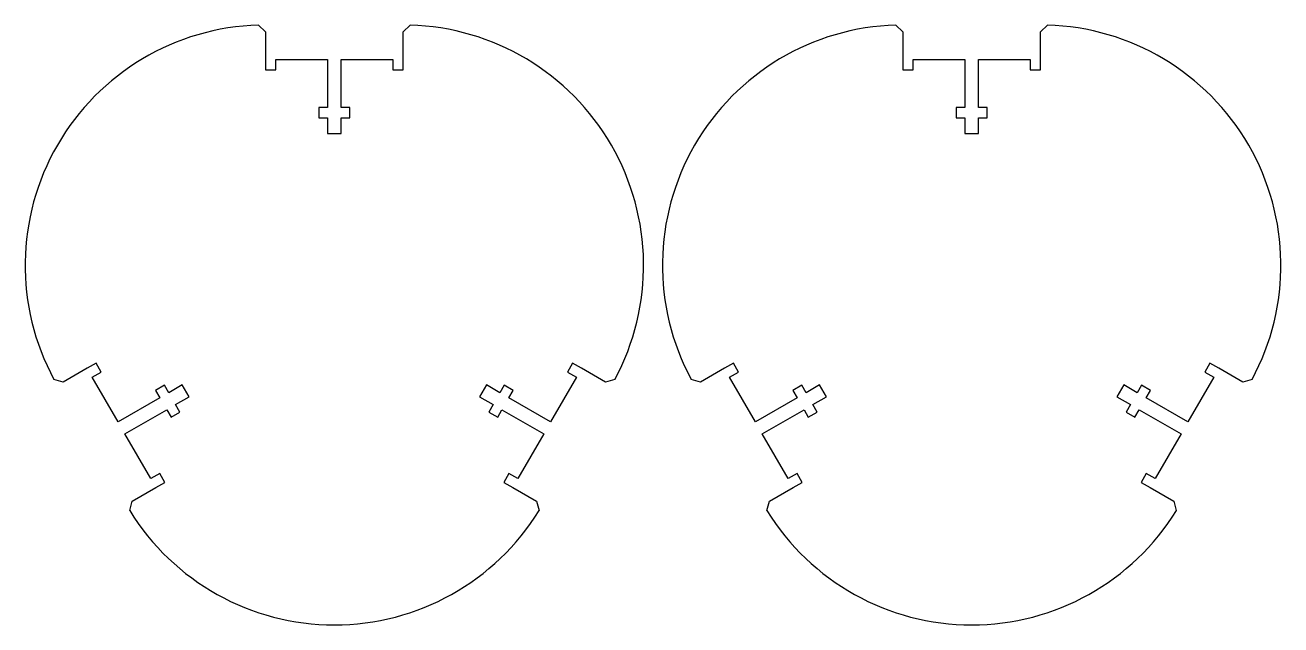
# Model space of a CAD drawing. Extents: x -521 to -156, y -762 to -588.
import ezdxf

# ---------------------------------------------------------------- set-up
doc = ezdxf.new("R2010")
doc.units = 0
doc.header["$MEASUREMENT"] = 0
doc.layers.add('ROUNDED$BENDING_PATTERN', color=18, linetype='CONTINUOUS')

msp = doc.modelspace()

# ---------------------------------------------------------------- linework, layer by layer
at = {"layer": 'ROUNDED$BENDING_PATTERN'}
for p, q in [((-453.02, -587.55), (-451.02, -589.52)), ((-451.02, -589.52), (-451.02, -597.52)), ((-411.02, -589.52), (-409.02, -587.55)), ((-411.02, -597.52), (-411.02, -589.52)), ((-267.83, -587.55), (-265.83, -589.52)), ((-265.83, -589.52), (-265.83, -597.52)), ((-225.83, -589.52), (-223.83, -587.55)), ((-225.83, -597.52), (-225.83, -589.52)), ((-451.02, -597.52), (-451.02, -600.52)), ((-448.02, -600.52), (-448.02, -597.52)), ((-448.02, -597.52), (-433.02, -597.52)), ((-429.02, -597.52), (-414.02, -597.52)), ((-414.02, -597.52), (-414.02, -600.52)), ((-411.02, -600.52), (-411.02, -597.52)), ((-265.83, -597.52), (-265.83, -600.52)), ((-262.83, -600.52), (-262.83, -597.52)), ((-262.83, -597.52), (-247.83, -597.52)), ((-243.83, -597.52), (-228.83, -597.52)), ((-228.83, -597.52), (-228.83, -600.52)), ((-225.83, -600.52), (-225.83, -597.52)), ((-451.02, -600.52), (-448.02, -600.52)), ((-414.02, -600.52), (-411.02, -600.52)), ((-265.83, -600.52), (-262.83, -600.52)), ((-228.83, -600.52), (-225.83, -600.52)), ((-500.27, -685.81), (-502.86, -687.31)), ((-498.77, -688.41), (-500.27, -685.81)), ((-361.78, -685.81), (-363.28, -688.41)), ((-359.18, -687.31), (-361.78, -685.81)), ((-315.08, -685.81), (-317.67, -687.31)), ((-313.58, -688.41), (-315.08, -685.81)), ((-176.59, -685.81), (-178.09, -688.41)), ((-173.99, -687.31), (-176.59, -685.81)), ((-502.86, -687.31), (-509.79, -691.31)), ((-501.36, -689.91), (-498.77, -688.41)), ((-363.28, -688.41), (-360.68, -689.91)), ((-352.26, -691.31), (-359.18, -687.31)), ((-317.67, -687.31), (-324.6, -691.31)), ((-316.17, -689.91), (-313.58, -688.41)), ((-178.09, -688.41), (-175.49, -689.91)), ((-167.07, -691.31), (-173.99, -687.31)), ((-509.79, -691.31), (-512.5, -690.57)), ((-493.86, -702.9), (-501.36, -689.91)), ((-360.68, -689.91), (-368.18, -702.9)), ((-349.55, -690.57), (-352.26, -691.31)), ((-324.6, -691.31), (-327.31, -690.57)), ((-308.67, -702.9), (-316.17, -689.91)), ((-175.49, -689.91), (-182.99, -702.9)), ((-164.36, -690.57), (-167.07, -691.31)), ((-484.36, -719.36), (-491.86, -706.37)), ((-370.18, -706.37), (-377.68, -719.36)), ((-299.17, -719.36), (-306.67, -706.37)), ((-184.99, -706.37), (-192.49, -719.36)), ((-481.77, -717.86), (-484.36, -719.36)), ((-480.27, -720.45), (-481.77, -717.86)), ((-380.28, -717.86), (-381.78, -720.45)), ((-377.68, -719.36), (-380.28, -717.86)), ((-296.58, -717.86), (-299.17, -719.36)), ((-295.08, -720.45), (-296.58, -717.86)), ((-195.09, -717.86), (-196.59, -720.45)), ((-192.49, -719.36), (-195.09, -717.86)), ((-489.79, -725.95), (-482.86, -721.95)), ((-482.86, -721.95), (-480.27, -720.45)), ((-381.78, -720.45), (-379.18, -721.95)), ((-379.18, -721.95), (-372.26, -725.95)), ((-304.6, -725.95), (-297.67, -721.95)), ((-297.67, -721.95), (-295.08, -720.45)), ((-196.59, -720.45), (-193.99, -721.95)), ((-193.99, -721.95), (-187.07, -725.95)), ((-490.5, -728.67), (-489.79, -725.95)), ((-372.26, -725.95), (-371.55, -728.67)), ((-305.31, -728.67), (-304.6, -725.95)), ((-187.07, -725.95), (-186.36, -728.67))]:
    msp.add_line(p, q, dxfattribs=at)
for points in [[(-433.02, -597.52), (-433.02, -611.52), (-435.52, -611.52), (-435.52, -614.52), (-433.02, -614.52), (-433.02, -619.02), (-429.02, -619.02), (-429.02, -614.52), (-426.52, -614.52), (-426.52, -611.52), (-429.02, -611.52), (-429.02, -597.52)], [(-247.83, -597.52), (-247.83, -611.52), (-250.33, -611.52), (-250.33, -614.52), (-247.83, -614.52), (-247.83, -619.02), (-243.83, -619.02), (-243.83, -614.52), (-241.33, -614.52), (-241.33, -611.52), (-243.83, -611.52), (-243.83, -597.52)], [(-491.86, -706.37), (-479.74, -699.37), (-478.49, -701.53), (-475.89, -700.03), (-477.14, -697.87), (-473.24, -695.62), (-475.24, -692.15), (-479.14, -694.4), (-480.39, -692.24), (-482.99, -693.74), (-481.74, -695.9), (-493.86, -702.9)], [(-368.18, -702.9), (-380.31, -695.9), (-379.06, -693.74), (-381.66, -692.24), (-382.91, -694.4), (-386.8, -692.15), (-388.8, -695.62), (-384.91, -697.87), (-386.16, -700.03), (-383.56, -701.53), (-382.31, -699.37), (-370.18, -706.37)], [(-306.67, -706.37), (-294.55, -699.37), (-293.3, -701.53), (-290.7, -700.03), (-291.95, -697.87), (-288.05, -695.62), (-290.05, -692.15), (-293.95, -694.4), (-295.2, -692.24), (-297.8, -693.74), (-296.55, -695.9), (-308.67, -702.9)], [(-182.99, -702.9), (-195.12, -695.9), (-193.87, -693.74), (-196.47, -692.24), (-197.72, -694.4), (-201.61, -692.15), (-203.61, -695.62), (-199.72, -697.87), (-200.97, -700.03), (-198.37, -701.53), (-197.12, -699.37), (-184.99, -706.37)]]:
    msp.add_lwpolyline(points, dxfattribs=at)
for centre, start, end in [((-451.02, -657.38), 91.6404, 208.3596), ((-411.02, -657.38), 331.6404, 88.3596), ((-265.83, -657.38), 91.6404, 208.3596), ((-225.83, -657.38), 331.6404, 88.3596), ((-431.02, -692.02), 211.6404, 328.3596), ((-245.83, -692.02), 211.6404, 328.3596)]:
    msp.add_arc(centre, 69.86, start, end, dxfattribs=at)

doc.saveas('drawing.dxf')
